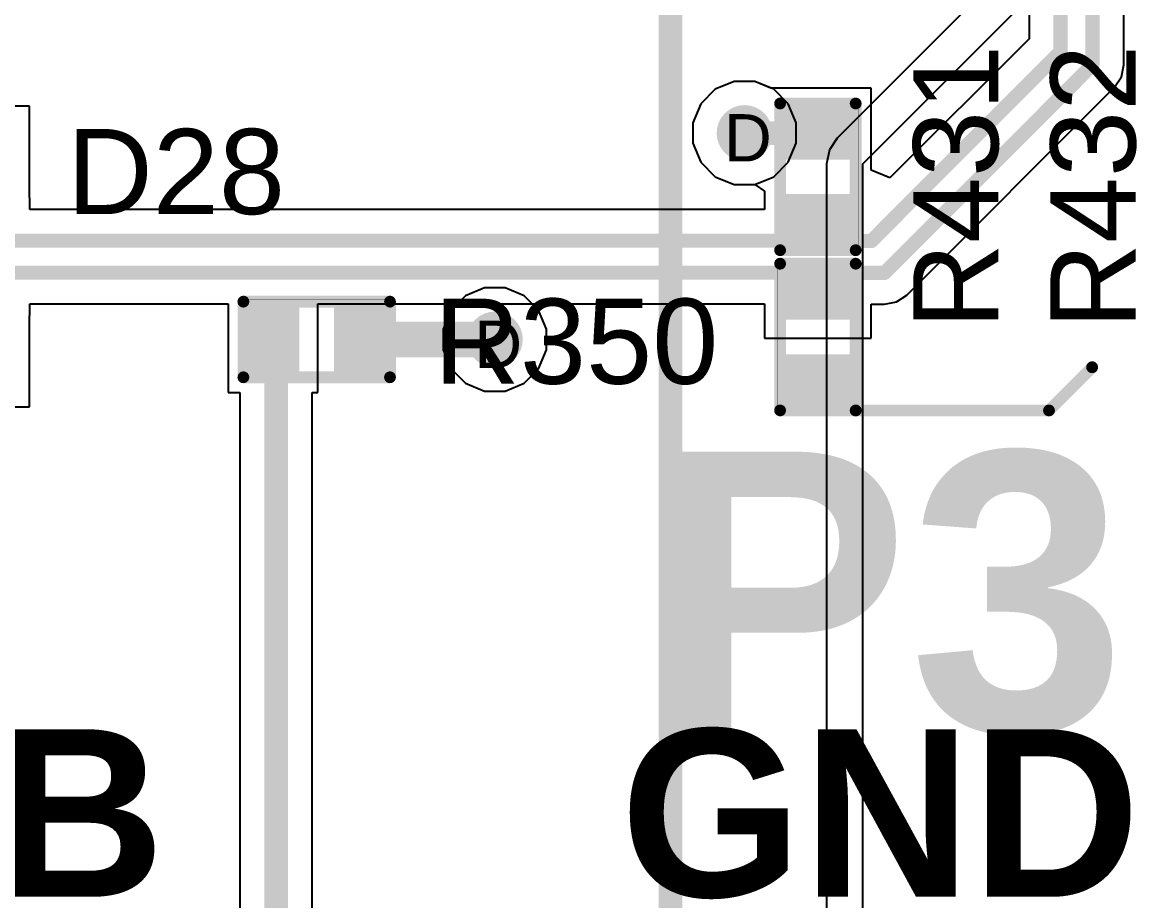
# Model space of a CAD drawing. Header units: inches. Extents: x -11 to 5428, y 0 to 5423.
# Drawn here: x 165.04 to 177.01, y 10.63 to 20.06 of the extents above; entities that cross this region are included whole.
import ezdxf

# ---------------------------------------------------------------- set-up
doc = ezdxf.new("R2010")
doc.units = ezdxf.units.IN
for name, color, linetype in [('Bottom Layer', 5, 'Continuous'), ('Dimension', 6, 'Continuous'), ('Drill Drawing', 1, 'Continuous'), ('GND', 16, 'Continuous'), ('PWR', 76, 'Continuous'), ('Top Layer', 1, 'Continuous'), ('Top Overlay', 2, 'Continuous'), ('Top Paste', 8, 'Continuous'), ('Top Solder', 216, 'Continuous'), ('Via Holes', 16, 'Continuous')]:
    doc.layers.add(name, color=color, linetype=linetype)
doc.styles.add('Arial', font='', dxfattribs={"height": 0.2})
doc.styles.add('Arial_Bold', font='', dxfattribs={"height": 0.2})
doc.styles.get('Arial').set_extended_font_data('Arial')
doc.styles.get('Arial_Bold').set_extended_font_data('Arial', bold=True)

# ---------------------------------------------------------------- blocks, each defined once
blk = doc.blocks.new('R___0402_1')
at = {"layer": 'Top Layer'}
for points in [[(-0.699, -0.318), (-0.699, 0.317), (-0.241, 0.317), (-0.241, -0.318)], [(0.241, -0.318), (0.241, 0.317), (0.699, 0.317), (0.699, -0.318)]]:
    blk.add_hatch(color=1, dxfattribs=at).paths.add_polyline_path(points)
at = {"layer": 'Top Paste'}
for points in [[(-0.699, -0.318), (-0.699, 0.317), (-0.241, 0.317), (-0.241, -0.318)], [(0.241, -0.318), (0.241, 0.317), (0.699, 0.317), (0.699, -0.318)]]:
    blk.add_hatch(color=8, dxfattribs=at).paths.add_polyline_path(points)
at = {"layer": 'Top Solder'}
for points in [[(-0.754, -0.373), (-0.754, 0.373), (-0.186, 0.373), (-0.186, -0.373)], [(0.186, -0.373), (0.186, 0.373), (0.754, 0.373), (0.754, -0.373)]]:
    blk.add_hatch(color=216, dxfattribs=at).paths.add_polyline_path(points)
at = {"layer": 'Top Overlay'}
for points in [[(0.787, 0.406, 0.127, 0.127, 0), (-0.787, 0.406, 0.127, 0.127, 0)], [(-0.787, -0.406, 0.127, 0.127, 0), (-0.787, 0.406, 0.127, 0.127, 0)], [(0.787, -0.406, 0.127, 0.127, 0), (0.787, 0.406, 0.127, 0.127, 0)], [(0.787, -0.406, 0.127, 0.127, 0), (-0.787, -0.406, 0.127, 0.127, 0)], [(0.813, -0.432, 0.00323, 0.00323, 0), (-0.813, -0.432, 0.00323, 0.00323, 0)]]:
    blk.add_lwpolyline(points, format="xyseb", dxfattribs=at)
for points in [[(-0.819, 0.406, 0.0635, 0.0635, 1), (-0.756, 0.406, 0.0635, 0.0635, 1)], [(-0.819, 0.406, 0.0635, 0.0635, 1), (-0.756, 0.406, 0.0635, 0.0635, 1)], [(0.756, 0.406, 0.0635, 0.0635, 1), (0.819, 0.406, 0.0635, 0.0635, 1)], [(0.756, 0.406, 0.0635, 0.0635, 1), (0.819, 0.406, 0.0635, 0.0635, 1)], [(-0.819, -0.406, 0.0635, 0.0635, 1), (-0.756, -0.406, 0.0635, 0.0635, 1)], [(-0.819, -0.406, 0.0635, 0.0635, 1), (-0.756, -0.406, 0.0635, 0.0635, 1)], [(0.756, -0.406, 0.0635, 0.0635, 1), (0.819, -0.406, 0.0635, 0.0635, 1)], [(0.756, -0.406, 0.0635, 0.0635, 1), (0.819, -0.406, 0.0635, 0.0635, 1)], [(-0.814, -0.432, 0.00161, 0.00161, 1), (-0.812, -0.432, 0.00161, 0.00161, 1)], [(0.812, -0.432, 0.00161, 0.00161, 1), (0.814, -0.432, 0.00161, 0.00161, 1)]]:
    blk.add_lwpolyline(points, format="xyseb", close=True, dxfattribs=at)
blk = doc.blocks.new('R___0402_2')
at = {"layer": 'Top Layer'}
for points in [[(-0.699, -0.318), (-0.699, 0.318), (-0.241, 0.318), (-0.241, -0.318)], [(0.241, -0.318), (0.241, 0.318), (0.699, 0.318), (0.699, -0.318)]]:
    blk.add_hatch(color=1, dxfattribs=at).paths.add_polyline_path(points)
at = {"layer": 'Top Paste'}
for points in [[(-0.699, -0.318), (-0.699, 0.318), (-0.241, 0.318), (-0.241, -0.318)], [(0.241, -0.318), (0.241, 0.318), (0.699, 0.318), (0.699, -0.318)]]:
    blk.add_hatch(color=8, dxfattribs=at).paths.add_polyline_path(points)
at = {"layer": 'Top Solder'}
for points in [[(-0.754, -0.373), (-0.754, 0.373), (-0.186, 0.373), (-0.186, -0.373)], [(0.186, -0.373), (0.186, 0.373), (0.754, 0.373), (0.754, -0.373)]]:
    blk.add_hatch(color=216, dxfattribs=at).paths.add_polyline_path(points)
at = {"layer": 'Top Overlay'}
for points in [[(-0.787, 0.406, 0.127, 0.127, 0), (0.787, 0.406, 0.127, 0.127, 0)], [(-0.787, 0.406, 0.127, 0.127, 0), (-0.787, -0.406, 0.127, 0.127, 0)], [(0.787, 0.406, 0.127, 0.127, 0), (0.787, -0.406, 0.127, 0.127, 0)], [(-0.787, -0.406, 0.127, 0.127, 0), (0.787, -0.406, 0.127, 0.127, 0)], [(-0.813, -0.432, 0.00323, 0.00323, 0), (0.813, -0.432, 0.00323, 0.00323, 0)]]:
    blk.add_lwpolyline(points, format="xyseb", dxfattribs=at)
for points in [[(-0.819, 0.406, 0.0635, 0.0635, 1), (-0.756, 0.406, 0.0635, 0.0635, 1)], [(-0.819, 0.406, 0.0635, 0.0635, 1), (-0.756, 0.406, 0.0635, 0.0635, 1)], [(0.756, 0.406, 0.0635, 0.0635, 1), (0.819, 0.406, 0.0635, 0.0635, 1)], [(0.756, 0.406, 0.0635, 0.0635, 1), (0.819, 0.406, 0.0635, 0.0635, 1)], [(-0.819, -0.406, 0.0635, 0.0635, 1), (-0.756, -0.406, 0.0635, 0.0635, 1)], [(-0.819, -0.406, 0.0635, 0.0635, 1), (-0.756, -0.406, 0.0635, 0.0635, 1)], [(0.756, -0.406, 0.0635, 0.0635, 1), (0.819, -0.406, 0.0635, 0.0635, 1)], [(0.756, -0.406, 0.0635, 0.0635, 1), (0.819, -0.406, 0.0635, 0.0635, 1)], [(-0.814, -0.432, 0.00161, 0.00161, 1), (-0.812, -0.432, 0.00161, 0.00161, 1)], [(0.812, -0.432, 0.00161, 0.00161, 1), (0.814, -0.432, 0.00161, 0.00161, 1)]]:
    blk.add_lwpolyline(points, format="xyseb", close=True, dxfattribs=at)
blk = doc.blocks.new('R___0402_275')
at = {"layer": 'Top Layer'}
for points in [[(-0.699, -0.317), (-0.699, 0.318), (-0.241, 0.318), (-0.241, -0.317)], [(0.241, -0.317), (0.241, 0.318), (0.698, 0.318), (0.698, -0.317)]]:
    blk.add_hatch(color=1, dxfattribs=at).paths.add_polyline_path(points)
at = {"layer": 'Top Paste'}
for points in [[(-0.699, -0.317), (-0.699, 0.318), (-0.241, 0.318), (-0.241, -0.317)], [(0.241, -0.317), (0.241, 0.318), (0.698, 0.318), (0.698, -0.317)]]:
    blk.add_hatch(color=8, dxfattribs=at).paths.add_polyline_path(points)
at = {"layer": 'Top Solder'}
for points in [[(-0.754, -0.372), (-0.754, 0.373), (-0.186, 0.373), (-0.186, -0.372)], [(0.186, -0.372), (0.186, 0.373), (0.753, 0.373), (0.753, -0.372)]]:
    blk.add_hatch(color=216, dxfattribs=at).paths.add_polyline_path(points)
at = {"layer": 'Top Overlay'}
for points in [[(0.787, 0.406, 0.127, 0.127, 0), (-0.787, 0.406, 0.127, 0.127, 0)], [(-0.787, 0.406, 0.127, 0.127, 0), (-0.787, -0.406, 0.127, 0.127, 0)], [(0.787, 0.406, 0.127, 0.127, 0), (0.787, -0.406, 0.127, 0.127, 0)], [(0.787, -0.406, 0.127, 0.127, 0), (-0.787, -0.406, 0.127, 0.127, 0)], [(0.813, -0.432, 0.00323, 0.00323, 0), (-0.813, -0.432, 0.00323, 0.00323, 0)]]:
    blk.add_lwpolyline(points, format="xyseb", dxfattribs=at)
for points in [[(-0.819, 0.406, 0.0635, 0.0635, 1), (-0.756, 0.406, 0.0635, 0.0635, 1)], [(-0.819, 0.406, 0.0635, 0.0635, 1), (-0.756, 0.406, 0.0635, 0.0635, 1)], [(0.756, 0.406, 0.0635, 0.0635, 1), (0.819, 0.406, 0.0635, 0.0635, 1)], [(0.756, 0.406, 0.0635, 0.0635, 1), (0.819, 0.406, 0.0635, 0.0635, 1)], [(-0.819, -0.406, 0.0635, 0.0635, 1), (-0.756, -0.406, 0.0635, 0.0635, 1)], [(-0.819, -0.406, 0.0635, 0.0635, 1), (-0.756, -0.406, 0.0635, 0.0635, 1)], [(0.756, -0.406, 0.0635, 0.0635, 1), (0.819, -0.406, 0.0635, 0.0635, 1)], [(0.756, -0.406, 0.0635, 0.0635, 1), (0.819, -0.406, 0.0635, 0.0635, 1)], [(-0.814, -0.432, 0.00161, 0.00161, 1), (-0.812, -0.432, 0.00161, 0.00161, 1)], [(0.812, -0.432, 0.00161, 0.00161, 1), (0.814, -0.432, 0.00161, 0.00161, 1)]]:
    blk.add_lwpolyline(points, format="xyseb", close=True, dxfattribs=at)

msp = doc.modelspace()

# ---------------------------------------------------------------- hatches: boundary and pattern name
at = {"layer": 'Bottom Layer'}
h = msp.add_hatch(color=5, dxfattribs=at)
edge = h.paths.add_edge_path()
edge.add_arc((172.796, 18.872), 0.3, 0, 360)
h = msp.add_hatch(color=5, dxfattribs=at)
edge = h.paths.add_edge_path()
edge.add_arc((170.114, 16.656), 0.3, 0, 360)
at = {"layer": 'GND'}
h = msp.add_hatch(color=16, dxfattribs=at)
edge = h.paths.add_edge_path()
edge.add_arc((172.796, 18.872), 0.3, 0, 360)
h = msp.add_hatch(color=16, dxfattribs=at)
edge = h.paths.add_edge_path()
edge.add_arc((170.114, 16.656), 0.3, 0, 360)
at = {"layer": 'PWR'}
h = msp.add_hatch(color=76, dxfattribs=at)
edge = h.paths.add_edge_path()
edge.add_arc((172.796, 18.872), 0.3, 0, 360)
h = msp.add_hatch(color=76, dxfattribs=at)
edge = h.paths.add_edge_path()
edge.add_arc((170.114, 16.656), 0.3, 0, 360)
at = {"layer": 'Top Layer'}
h = msp.add_hatch(color=1, dxfattribs=at)
edge = h.paths.add_edge_path()
edge.add_arc((172.796, 18.872), 0.3, 0, 360)
h = msp.add_hatch(color=1, dxfattribs=at)
edge = h.paths.add_edge_path()
edge.add_arc((170.114, 16.656), 0.3, 0, 360)
at = {"layer": 'Via Holes'}
h = msp.add_hatch(color=7, dxfattribs=at)
edge = h.paths.add_edge_path()
edge.add_arc((172.796, 18.872), 0.15, 0, 360)
h = msp.add_hatch(color=7, dxfattribs=at)
edge = h.paths.add_edge_path()
edge.add_arc((170.114, 16.656), 0.15, 0, 360)

# ---------------------------------------------------------------- linework, layer by layer
at = {"layer": 'Bottom Layer'}
for p, q in [((172.686, 19.426), (172.482, 19.342)), ((172.906, 19.426), (172.686, 19.426)), ((173.11, 19.342), (172.906, 19.426)), ((172.482, 19.342), (172.327, 19.186)), ((173.266, 19.186), (173.11, 19.342)), ((172.327, 19.186), (172.242, 18.982)), ((173.35, 18.982), (173.266, 19.186)), ((172.242, 18.982), (172.242, 18.762)), ((173.35, 18.762), (173.35, 18.982)), ((172.242, 18.762), (172.327, 18.558)), ((173.266, 18.558), (173.35, 18.762)), ((172.327, 18.558), (172.482, 18.403)), ((173.11, 18.403), (173.266, 18.558)), ((172.482, 18.403), (172.686, 18.318)), ((172.686, 18.318), (172.906, 18.318)), ((172.906, 18.318), (173.11, 18.403))]:
    msp.add_line(p, q, dxfattribs=at)
at = {"layer": 'Dimension'}
msp.add_lwpolyline([(172, 0, 0.254, 0.254, 0), (172, 110, 0.254, 0.254, 0)], format="xyseb", dxfattribs=at)
at = {"layer": 'GND'}
for p, q in [((175.74, 20.766), (173.792, 18.817)), ((174.066, 18.542), (176.015, 20.491)), ((172.686, 19.426), (172.482, 19.342)), ((172.906, 19.426), (172.686, 19.426)), ((173.11, 19.342), (172.906, 19.426)), ((172.482, 19.342), (172.327, 19.186)), ((173.266, 19.186), (173.11, 19.342)), ((172.327, 19.186), (172.242, 18.982)), ((173.35, 18.982), (173.266, 19.186)), ((172.242, 18.982), (172.242, 18.762)), ((173.35, 18.762), (173.35, 18.982)), ((173.792, 18.817), (173.707, 18.691)), ((172.242, 18.762), (172.327, 18.558)), ((173.266, 18.558), (173.35, 18.762)), ((173.707, 18.691), (173.678, 18.542)), ((172.327, 18.558), (172.482, 18.403)), ((173.11, 18.403), (173.266, 18.558)), ((173.678, 18.542), (173.678, 8.237)), ((174.066, 7.849), (174.066, 18.542)), ((172.482, 18.403), (172.686, 18.318)), ((172.686, 18.318), (172.906, 18.318)), ((172.906, 18.318), (173.11, 18.403))]:
    msp.add_line(p, q, dxfattribs=at)
at = {"layer": 'PWR'}
for p, q in [((169.8, 17.126), (169.644, 16.97)), ((170.004, 17.21), (169.8, 17.126)), ((170.224, 17.21), (170.004, 17.21)), ((170.428, 17.126), (170.224, 17.21)), ((170.583, 16.97), (170.428, 17.126)), ((169.644, 16.97), (169.56, 16.766)), ((170.668, 16.766), (170.583, 16.97)), ((169.56, 16.766), (169.56, 16.546)), ((170.668, 16.546), (170.668, 16.766)), ((169.56, 16.546), (169.644, 16.342)), ((170.583, 16.342), (170.668, 16.546)), ((169.644, 16.342), (169.8, 16.187)), ((170.428, 16.187), (170.583, 16.342)), ((169.8, 16.187), (170.004, 16.102)), ((170.224, 16.102), (170.428, 16.187)), ((170.004, 16.102), (170.224, 16.102))]:
    msp.add_line(p, q, dxfattribs=at)
at = {"layer": 'Top Layer'}
for p, q in [((176.87, 19.604), (176.87, 22.828)), ((175.854, 21.359), (175.854, 19.885)), ((175.854, 19.885), (174.358, 18.39)), ((176.844, 19.475), (176.87, 19.604)), ((172.686, 19.426), (172.482, 19.342)), ((172.906, 19.426), (172.686, 19.426)), ((173.079, 19.355), (172.906, 19.426)), ((176.771, 19.366), (176.844, 19.475)), ((172.482, 19.342), (172.327, 19.186)), ((174.155, 19.355), (173.079, 19.355)), ((174.155, 18.474), (174.155, 19.355)), ((174.538, 17.132), (176.771, 19.366)), ((165.114, 19.159), (163.686, 19.159)), ((165.114, 18.194), (165.114, 19.159)), ((172.327, 19.186), (172.242, 18.982)), ((172.242, 18.982), (172.242, 18.762)), ((172.242, 18.762), (172.327, 18.558)), ((172.327, 18.558), (172.482, 18.403)), ((174.358, 18.39), (174.155, 18.474)), ((172.482, 18.403), (172.686, 18.318)), ((172.686, 18.318), (172.906, 18.318)), ((172.906, 18.318), (173.012, 18.248)), ((173.012, 18.248), (173.012, 18.053)), ((165.12, 18.161), (165.114, 18.194)), ((165.12, 18.053), (165.12, 18.161)), ((173.012, 18.053), (165.12, 18.053)), ((174.429, 17.059), (174.538, 17.132)), ((165.12, 16.929), (165.12, 17.037)), ((165.12, 17.037), (167.248, 17.037)), ((167.248, 17.037), (167.248, 16.085)), ((168.213, 16.085), (168.213, 17.037)), ((168.213, 17.037), (173.012, 17.037)), ((173.012, 17.037), (173.012, 16.669)), ((174.155, 16.669), (174.155, 17.034)), ((174.155, 17.034), (174.3, 17.034)), ((174.3, 17.034), (174.429, 17.059)), ((165.114, 16.896), (165.12, 16.929)), ((165.114, 15.931), (165.114, 16.896)), ((173.012, 16.669), (174.155, 16.669)), ((167.248, 16.085), (167.375, 16.085)), ((167.375, 16.085), (167.375, 6.483)), ((168.152, 6.501), (168.152, 16.085)), ((168.152, 16.085), (168.213, 16.085)), ((163.686, 15.931), (165.114, 15.931))]:
    msp.add_line(p, q, dxfattribs=at)
for points in [[(176.533, 19.604, 0.152, 0.152, 0), (176.533, 22.828, 0.152, 0.152, 0)], [(176.19, 19.746, 0.152, 0.152, 0), (176.19, 22.686, 0.152, 0.152, 0)], [(174.158, 17.713, 0.152, 0.152, 0), (176.19, 19.746, 0.152, 0.152, 0)], [(174.3, 17.371, 0.152, 0.152, 0), (176.533, 19.604, 0.152, 0.152, 0)], [(172.796, 18.872, 0.254, 0.254, 0), (173.584, 18.872, 0.254, 0.254, 0)], [(173.279, 17.717, 0.152, 0.152, 0), (173.495, 17.932, 0.152, 0.152, 0)], [(173.495, 17.932, 0.152, 0.152, 0), (173.673, 17.932, 0.152, 0.152, 0)], [(173.673, 17.932, 0.152, 0.152, 0), (173.891, 17.713, 0.152, 0.152, 0)], [(164.873, 17.717, 0.152, 0.152, 0), (173.279, 17.717, 0.152, 0.152, 0)], [(173.891, 17.713, 0.152, 0.152, 0), (174.158, 17.713, 0.152, 0.152, 0)], [(164.873, 17.374, 0.152, 0.152, 0), (173.272, 17.374, 0.152, 0.152, 0)], [(173.272, 17.374, 0.152, 0.152, 0), (173.495, 17.152, 0.152, 0.152, 0)], [(173.673, 17.152, 0.152, 0.152, 0), (173.891, 17.371, 0.152, 0.152, 0)], [(173.891, 17.371, 0.152, 0.152, 0), (174.3, 17.371, 0.152, 0.152, 0)], [(173.495, 17.152, 0.152, 0.152, 0), (173.673, 17.152, 0.152, 0.152, 0)], [(167.73, 16.656, 0.254, 0.254, 0), (167.764, 16.623, 0.254, 0.254, 0)], [(168.67, 16.656, 0.381, 0.381, 0), (170.114, 16.656, 0.381, 0.381, 0)], [(167.764, 5.124, 0.254, 0.254, 0), (167.764, 16.623, 0.254, 0.254, 0)]]:
    msp.add_lwpolyline(points, format="xyseb", dxfattribs=at)
for points in [[(176.152, 19.746, 0.0762, 0.0762, 1), (176.228, 19.746, 0.0762, 0.0762, 1)], [(176.152, 19.746, 0.0762, 0.0762, 1), (176.228, 19.746, 0.0762, 0.0762, 1)], [(176.495, 19.604, 0.0762, 0.0762, 1), (176.571, 19.604, 0.0762, 0.0762, 1)], [(176.495, 19.604, 0.0762, 0.0762, 1), (176.571, 19.604, 0.0762, 0.0762, 1)], [(172.733, 18.872, 0.127, 0.127, 1), (172.86, 18.872, 0.127, 0.127, 1)], [(173.52, 18.872, 0.127, 0.127, 1), (173.647, 18.872, 0.127, 0.127, 1)], [(173.457, 17.932, 0.0762, 0.0762, 1), (173.533, 17.932, 0.0762, 0.0762, 1)], [(173.457, 17.932, 0.0762, 0.0762, 1), (173.533, 17.932, 0.0762, 0.0762, 1)], [(173.634, 17.932, 0.0762, 0.0762, 1), (173.711, 17.932, 0.0762, 0.0762, 1)], [(173.634, 17.932, 0.0762, 0.0762, 1), (173.711, 17.932, 0.0762, 0.0762, 1)], [(173.241, 17.717, 0.0762, 0.0762, 1), (173.317, 17.717, 0.0762, 0.0762, 1)], [(173.241, 17.717, 0.0762, 0.0762, 1), (173.317, 17.717, 0.0762, 0.0762, 1)], [(173.853, 17.713, 0.0762, 0.0762, 1), (173.93, 17.713, 0.0762, 0.0762, 1)], [(173.853, 17.713, 0.0762, 0.0762, 1), (173.93, 17.713, 0.0762, 0.0762, 1)], [(174.12, 17.713, 0.0762, 0.0762, 1), (174.196, 17.713, 0.0762, 0.0762, 1)], [(174.12, 17.713, 0.0762, 0.0762, 1), (174.196, 17.713, 0.0762, 0.0762, 1)], [(173.234, 17.374, 0.0762, 0.0762, 1), (173.311, 17.374, 0.0762, 0.0762, 1)], [(173.234, 17.374, 0.0762, 0.0762, 1), (173.311, 17.374, 0.0762, 0.0762, 1)], [(173.853, 17.371, 0.0762, 0.0762, 1), (173.93, 17.371, 0.0762, 0.0762, 1)], [(173.853, 17.371, 0.0762, 0.0762, 1), (173.93, 17.371, 0.0762, 0.0762, 1)], [(174.262, 17.371, 0.0762, 0.0762, 1), (174.338, 17.371, 0.0762, 0.0762, 1)], [(174.262, 17.371, 0.0762, 0.0762, 1), (174.338, 17.371, 0.0762, 0.0762, 1)], [(173.457, 17.152, 0.0762, 0.0762, 1), (173.533, 17.152, 0.0762, 0.0762, 1)], [(173.457, 17.152, 0.0762, 0.0762, 1), (173.533, 17.152, 0.0762, 0.0762, 1)], [(173.634, 17.152, 0.0762, 0.0762, 1), (173.711, 17.152, 0.0762, 0.0762, 1)], [(173.634, 17.152, 0.0762, 0.0762, 1), (173.711, 17.152, 0.0762, 0.0762, 1)], [(167.667, 16.656, 0.127, 0.127, 1), (167.794, 16.656, 0.127, 0.127, 1)], [(168.575, 16.656, 0.191, 0.191, 1), (168.766, 16.656, 0.191, 0.191, 1)], [(170.019, 16.656, 0.191, 0.191, 1), (170.209, 16.656, 0.191, 0.191, 1)], [(167.7, 16.623, 0.127, 0.127, 1), (167.827, 16.623, 0.127, 0.127, 1)], [(167.7, 16.623, 0.127, 0.127, 1), (167.827, 16.623, 0.127, 0.127, 1)]]:
    msp.add_lwpolyline(points, format="xyseb", close=True, dxfattribs=at)
at = {"layer": 'Top Overlay'}
for points in [[(176.067, 15.894, 0.127, 0.127, 0), (176.53, 16.358, 0.127, 0.127, 0)], [(173.99, 15.894, 0.127, 0.127, 0), (176.067, 15.894, 0.127, 0.127, 0)]]:
    msp.add_lwpolyline(points, format="xyseb", dxfattribs=at)
for points in [[(176.498, 16.358, 0.0635, 0.0635, 1), (176.562, 16.358, 0.0635, 0.0635, 1)], [(173.958, 15.894, 0.0635, 0.0635, 1), (174.022, 15.894, 0.0635, 0.0635, 1)], [(176.035, 15.894, 0.0635, 0.0635, 1), (176.098, 15.894, 0.0635, 0.0635, 1)], [(176.035, 15.894, 0.0635, 0.0635, 1), (176.098, 15.894, 0.0635, 0.0635, 1)]]:
    msp.add_lwpolyline(points, format="xyseb", close=True, dxfattribs=at)

# ---------------------------------------------------------------- block references
for name, p, rotation in [('R___0402_2', (173.584, 18.402), 90), ('R___0402_1', (173.584, 16.682), 270), ('R___0402_275', (168.2, 16.656), 180)]:
    msp.add_blockref(name, p, dxfattribs=dict(rotation=rotation))

# ---------------------------------------------------------------- texts
at = {"layer": 'Drill Drawing', "style": 'Arial'}
for p in [(172.576, 18.567), (169.894, 16.351)]:
    msp.add_text('D', height=0.508, dxfattribs=at).set_placement(p)
at = {"layer": 'Top Overlay', "style": 'Arial'}
for s, p in [('R431', (175.522, 16.767)), ('R432', (176.996, 16.767))]:
    msp.add_text(s, height=0.9144, rotation=90, dxfattribs=at).set_placement(p)
at = {"layer": 'Top Overlay'}
for s, height, style, p in [('D28', 0.9144, 'Arial', (165.517, 18.002)), ('R350', 0.9144, 'Arial', (169.461, 16.18)), ('P1             RS485            P3', 3, 'Arial_Bold', (124.725, 12.451)), ('  A         B       GND', 1.8, 'Arial_Bold', (155.255, 10.672))]:
    msp.add_text(s, height=height, dxfattribs=dict(at, style=style)).set_placement(p)

doc.saveas('drawing.dxf')
